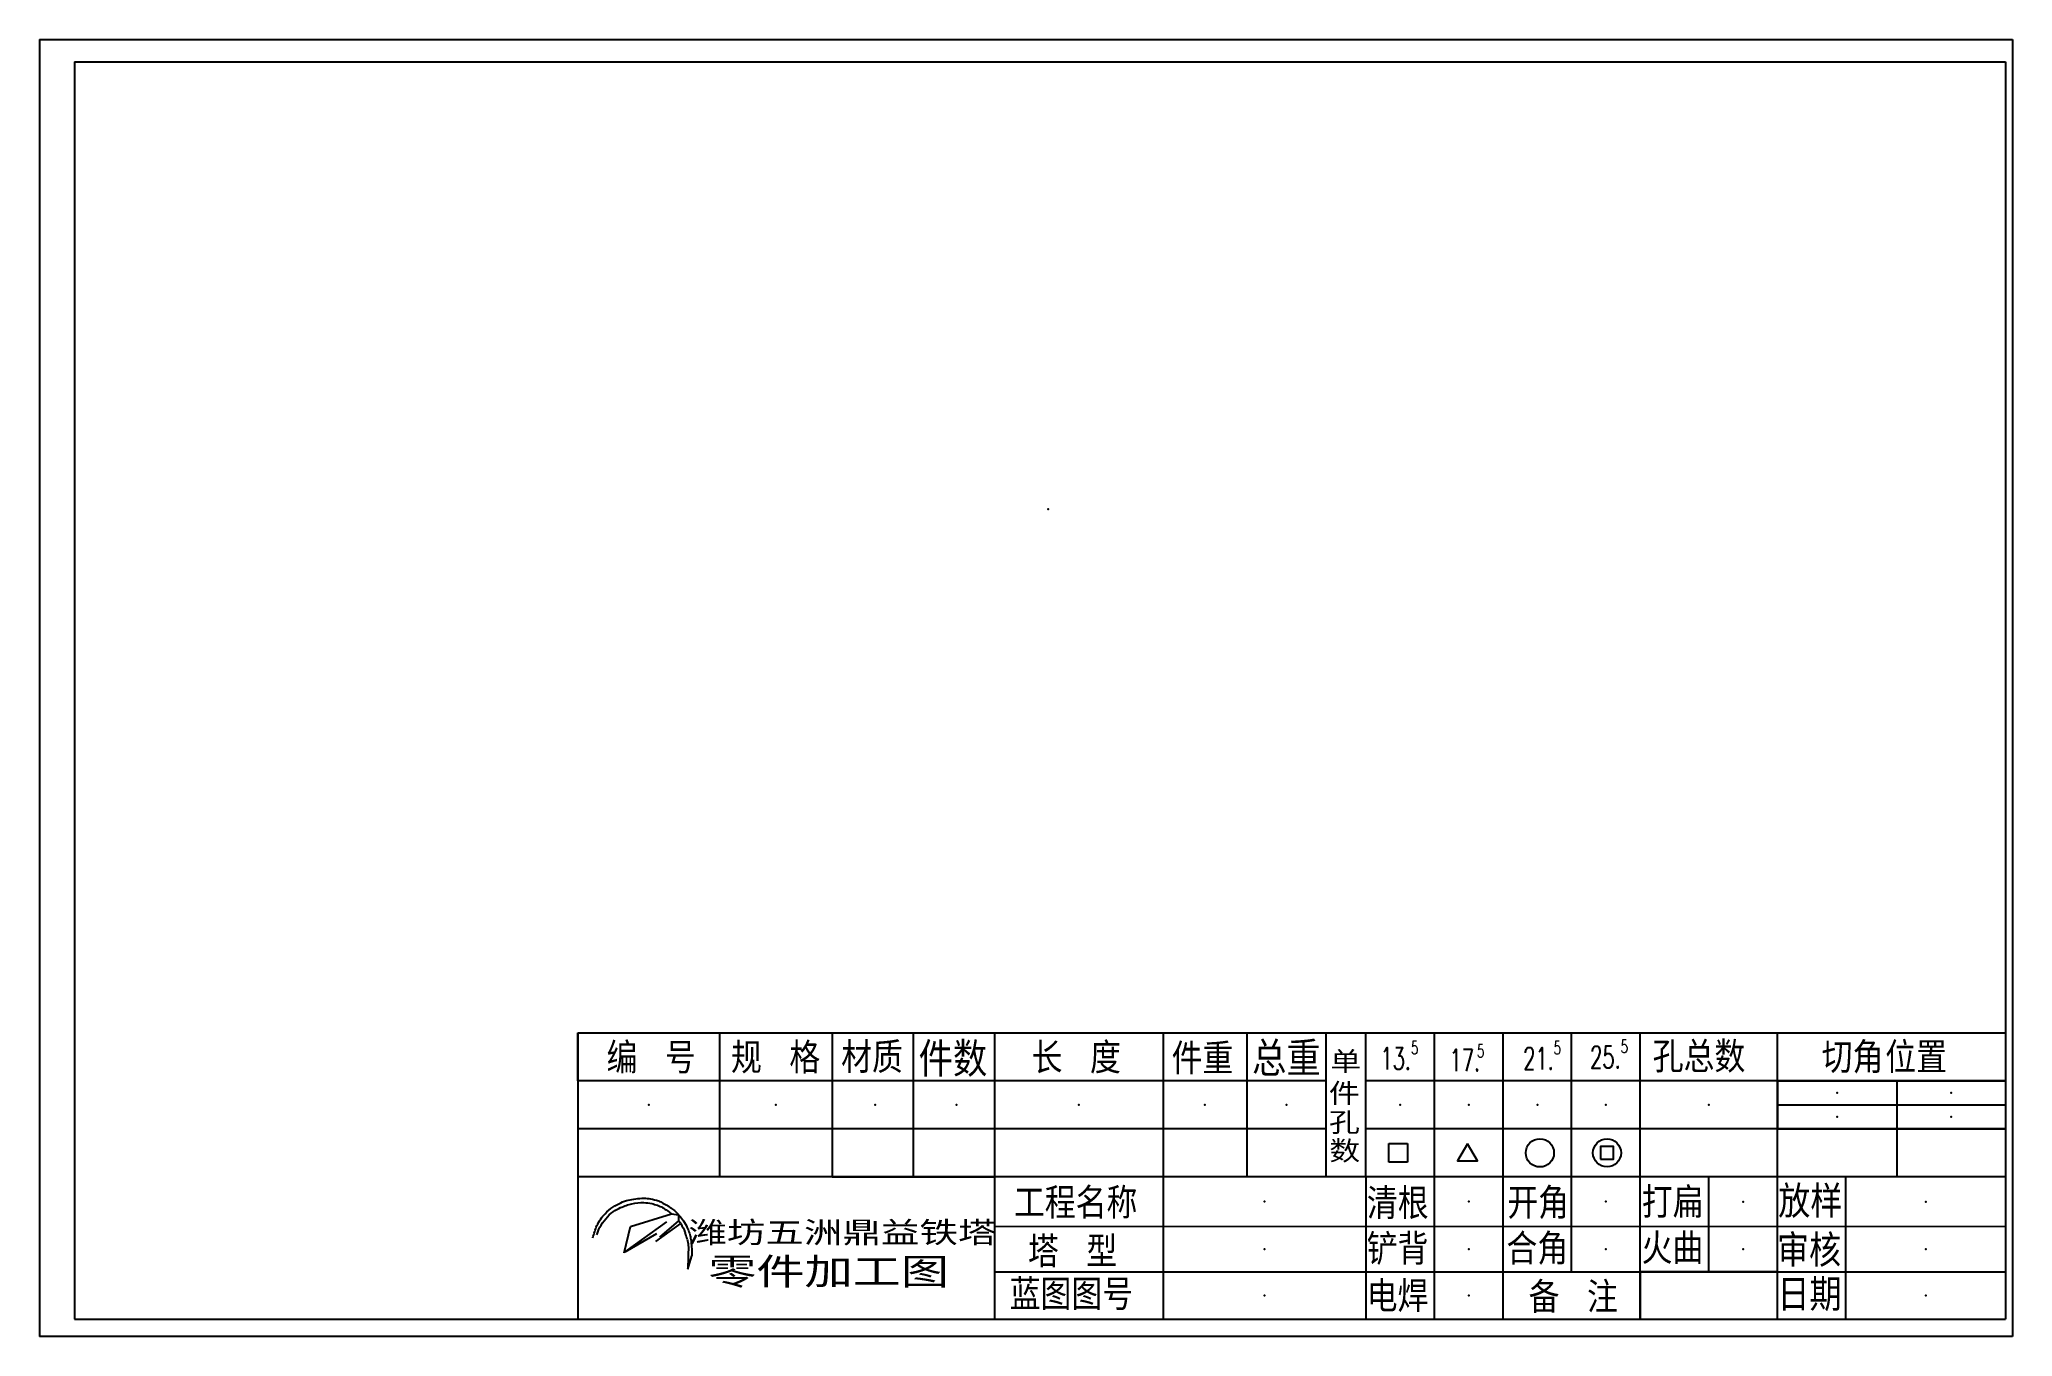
# Model space of a CAD drawing. Header units: millimetres. Extents: x -8 to 251, y -2 to 168.
import ezdxf

# ---------------------------------------------------------------- set-up
doc = ezdxf.new("R2010")
doc.units = ezdxf.units.MM
doc.header["$LTSCALE"] = 20
doc.layers.add('OUTLINE', color=7, linetype='Continuous')
doc.styles.add('hz', font='txt.shx', dxfattribs={"width": 0.7, "oblique": 12, "bigfont": 'hztxt.shx'})

msp = doc.modelspace()

# ---------------------------------------------------------------- linework, layer by layer
for p, q in [((-3.42, 165), (250, 165)), ((-3.42, 165), (-3.42, 0)), ((250, 165), (250, 0)), ((81.23, 37.58), (81.23, 18.69)), ((96, 37.58), (96, 18.69)), ((117.32, 37.58), (117.32, 18.69)), ((139.45, 37.58), (139.45, 18.69)), ((150.43, 37.58), (150.43, 18.69)), ((160.85, 18.69), (160.85, 37.58)), ((166.06, 18.69), (166.06, 37.58)), ((175.06, 0), (175.06, 37.58)), ((184.06, 0), (184.06, 37.58)), ((193.06, 6.23), (193.06, 37.58)), ((202.06, 0), (202.06, 37.58)), ((220.06, 0), (220.06, 37.58)), ((160.85, 31.29), (62.66, 31.29)), ((142.72, 31.27), (142.72, 31.27)), ((142.72, 31.27), (142.72, 31.27)), ((250, 31.29), (166.06, 31.29)), ((108, 24.99), (62.66, 24.99)), ((160.85, 24.99), (107.98, 24.99)), ((250, 24.99), (166.08, 24.99)), ((250, 18.69), (62.66, 18.69)), ((117.32, 18.69), (117.32, 0)), ((211.06, 6.23), (211.06, 18.69)), ((229.06, 0), (229.06, 18.69)), ((117.32, 12.22), (250, 12.16)), ((117.32, 6.23), (250, 6.23)), ((-3.42, 0), (250, 0)), ((13.33, 0), (250, 0))]:
    msp.add_line(p, q)
at = {"color": 7}
msp.add_circle((188.89, 21.84), 1.85, dxfattribs=at)
msp.add_circle((197.7, 21.84), 1.84)
at = {"layer": 'OUTLINE'}
for p, q in [((-8.01, 167.93), (-8.01, -2.26)), ((-8.01, 167.93), (250.92, 167.93)), ((250.92, 167.93), (250.92, -2.26)), ((-3.42, 47.57), (-3.42, 47.57)), ((62.66, 37.58), (62.66, 0)), ((62.66, 37.58), (250, 37.58)), ((96, 37.58), (117.32, 37.58)), ((106.66, 37.58), (106.66, 18.69)), ((250, 37.58), (250, 0)), ((220.06, 31.29), (220.06, 24.99)), ((220.06, 31.29), (235.74, 31.29)), ((220.06, 31.29), (220.06, 24.99)), ((235.74, 31.29), (235.74, 18.69)), ((235.74, 31.29), (250, 31.29)), ((250, 31.29), (250, 24.99)), ((250, 31.29), (250, 24.99)), ((220.06, 28.14), (250, 28.14)), ((220.06, 24.99), (235.74, 24.99)), ((235.74, 24.99), (250, 24.99)), ((169.05, 23.09), (171.54, 23.09)), ((169.05, 20.6), (169.05, 23.09)), ((171.54, 23.09), (171.54, 20.6)), ((96, 18.69), (117.32, 18.69)), ((139.45, 18.69), (139.45, 0)), ((166.06, 18.69), (166.06, 0)), ((171.54, 20.6), (169.05, 20.6)), ((69.54, 12.18), (74.95, 13.82)), ((74.95, 13.82), (75.87, 13.72)), ((75.02, 13.81), (75.03, 13.81)), ((75.87, 13.72), (75.87, 12.94)), ((68.71, 8.74), (69.54, 12.18)), ((68.85, 8.85), (74.3, 12.8)), ((68.85, 8.85), (74.3, 12.8)), ((68.85, 8.85), (73, 11.24)), ((72.87, 10.19), (76.14, 12.56)), ((75.87, 12.94), (73.34, 10.78)), ((75.87, 12.94), (73.34, 10.78)), ((76.14, 12.56), (75.87, 12.94)), ((77.09, 6.58), (77.59, 8.31)), ((220.06, 6.23), (202.06, 6.23)), ((202.06, 6.23), (202.06, 0)), ((220.06, 0), (220.06, 6.23)), ((62.66, 0), (250, 0)), ((202.06, 0), (220.06, 0)), ((250.92, -2.26), (-8.01, -2.26))]:
    msp.add_line(p, q, dxfattribs=at)
for points in [[(62.66, 37.58), (81.23, 37.58), (81.23, 31.29), (62.66, 31.29)], [(179.4, 23.03), (178.1, 20.78), (180.7, 20.78)], [(196.86, 21), (198.56, 21), (198.56, 22.69), (196.86, 22.69)]]:
    msp.add_lwpolyline(points, close=True, dxfattribs=at)
msp.add_arc((69.73, 8.68), 7.49, 14.3317, 20.5929, dxfattribs=at)
msp.add_spline([(64.61, 10.69), (65.15, 12.29), (66.21, 13.86), (67.25, 14.73), (68.27, 15.3), (69.26, 15.65), (70.23, 15.8), (71.31, 15.9), (72.19, 15.8), (73.22, 15.53), (73.81, 15.26), (75.08, 14.45), (75.95, 13.63), (76.5, 12.92), (77, 12.01), (77.28, 11.29), (77.44, 10.65), (77.53, 10.02), (77.59, 8.31)], degree=3, dxfattribs=at)
for points, knots in [([(65.12, 11.07), (65.24, 11.41), (65.52, 12.18), (66.25, 13.23), (67.19, 14.11), (68.38, 14.75), (69.72, 15.24), (71.13, 15.36), (72.5, 15.19), (73.79, 14.73), (74.57, 14.13), (74.95, 13.82)], [0, 0, 0, 0, 1.080868, 2.449823, 3.790151, 4.90152, 6.486497, 8.059017, 9.113879, 10.635124, 12.085092, 12.085092, 12.085092, 12.085092]), ([(75.87, 12.94), (75.88, 12.93), (75.89, 12.91), (75.9, 12.9)], [13.35854581, 13.35854581, 13.35854581, 13.35854581, 13.40670113, 13.40670113, 13.40670113, 13.40670113]), ([(76.14, 12.56), (76.36, 12.2), (76.56, 11.79), (76.73, 11.35), (76.74, 11.31)], [13.825419, 13.825419, 13.825419, 13.825419, 15.082195, 15.207405, 15.207405, 15.207405, 15.207405]), ([(76.99, 10.53), (77.06, 10.24), (77.17, 9.58), (77.11, 8.26), (77.09, 7.21), (77.09, 6.58)], [16.06293, 16.06293, 16.06293, 16.06293, 16.844029, 18.077467, 19.990606, 19.990606, 19.990606, 19.990606])]:
    msp.add_open_spline(points, degree=3, knots=knots, dxfattribs=at)
for p in [(124.38, 106.28), (227.9, 29.72), (242.87, 29.72), (71.95, 28.14), (88.62, 28.14), (101.66, 28.14), (112.32, 28.14), (128.39, 28.14), (144.94, 28.14), (155.64, 28.14), (170.56, 28.14), (179.56, 28.14), (188.56, 28.14), (197.56, 28.14), (211.06, 28.14), (227.9, 26.57), (242.87, 26.57), (152.76, 15.45), (179.56, 15.44), (197.56, 15.44), (215.56, 15.43), (239.53, 15.43), (152.76, 9.22), (179.56, 9.21), (197.56, 9.21), (215.56, 9.2), (239.53, 9.2), (152.76, 3.11), (179.56, 3.11), (239.53, 3.11)]:
    msp.add_point(p, dxfattribs=at)

# ---------------------------------------------------------------- texts
at = {"lineweight": 40, "style": 'hz'}
for s, height, p in [('编 号', 4.05, (66.41, 32.25)), ('规 格', 4.05, (82.74, 32.25)), ('材质', 4.05, (97.2, 32.32)), ('件数', 4.5, (107.37, 31.83)), ('长 度', 4.05, (122.19, 32.25)), ('件重', 4.05, (140.57, 32.15)), ('总重', 4.5, (151.13, 31.91)), ('孔总数', 4.05, (203.7, 32.38)), ('切角', 4.05, (225.87, 32.3)), ('位置', 4.05, (234.22, 32.31)), ('工程名称', 4.05, (119.87, 13.21)), ('清根', 4.05, (166.19, 13.14)), ('开角', 4.05, (184.61, 13.19)), ('打扁', 4.05, (202.27, 13.29)), ('放样', 4.212, (220.17, 13.32)), ('塔 型', 4.05, (121.71, 6.83)), ('铲背', 4.05, (166.17, 7.16)), ('合角', 4.05, (184.5, 7.18)), ('火曲', 4.05, (202.24, 7.26)), ('审核', 4.212, (220, 6.9)), ('蓝图图号', 4.05, (119.31, 1.21)), ('电焊', 4.05, (166.16, 0.96)), ('备 注', 4.05, (187.42, 0.85)), ('日期', 4.212, (220.06, 1.1))]:
    msp.add_text(s, height=height, dxfattribs=at).set_placement(p)
for s, height, width, p in [('5', 1.72, 0.65, (171.98, 34.78)), ('5', 1.72, 0.65, (190.71, 34.77)), ('5', 1.72, 0.65, (199.51, 34.95)), ('单', 2.89, 1.4, (161.38, 32.3)), ('13.', 2.875, 0.65, (167.97, 32.79)), ('17.', 2.875, 0.65, (177.04, 32.58)), ('5', 1.72, 0.65, (180.64, 34.36)), ('21.', 2.875, 0.65, (186.7, 32.78)), ('25.', 2.875, 0.65, (195.49, 32.96)), ('件', 2.89, 1.4, (161.21, 28.13)), ('孔', 2.89, 1.4, (161.22, 24.31)), ('数', 2.89, 1.4, (161.26, 20.58))]:
    msp.add_text(s, height=height, dxfattribs=dict(at, width=width)).set_placement(p)
at = {"style": 'hz', "width": 1.6}
for s, height, p in [('潍坊五洲鼎益铁塔', 3.16, (77.14, 9.72)), ('零件加工图', 3.95, (79.75, 4.17))]:
    msp.add_text(s, height=height, dxfattribs=at).set_placement(p)

doc.saveas('drawing.dxf')
